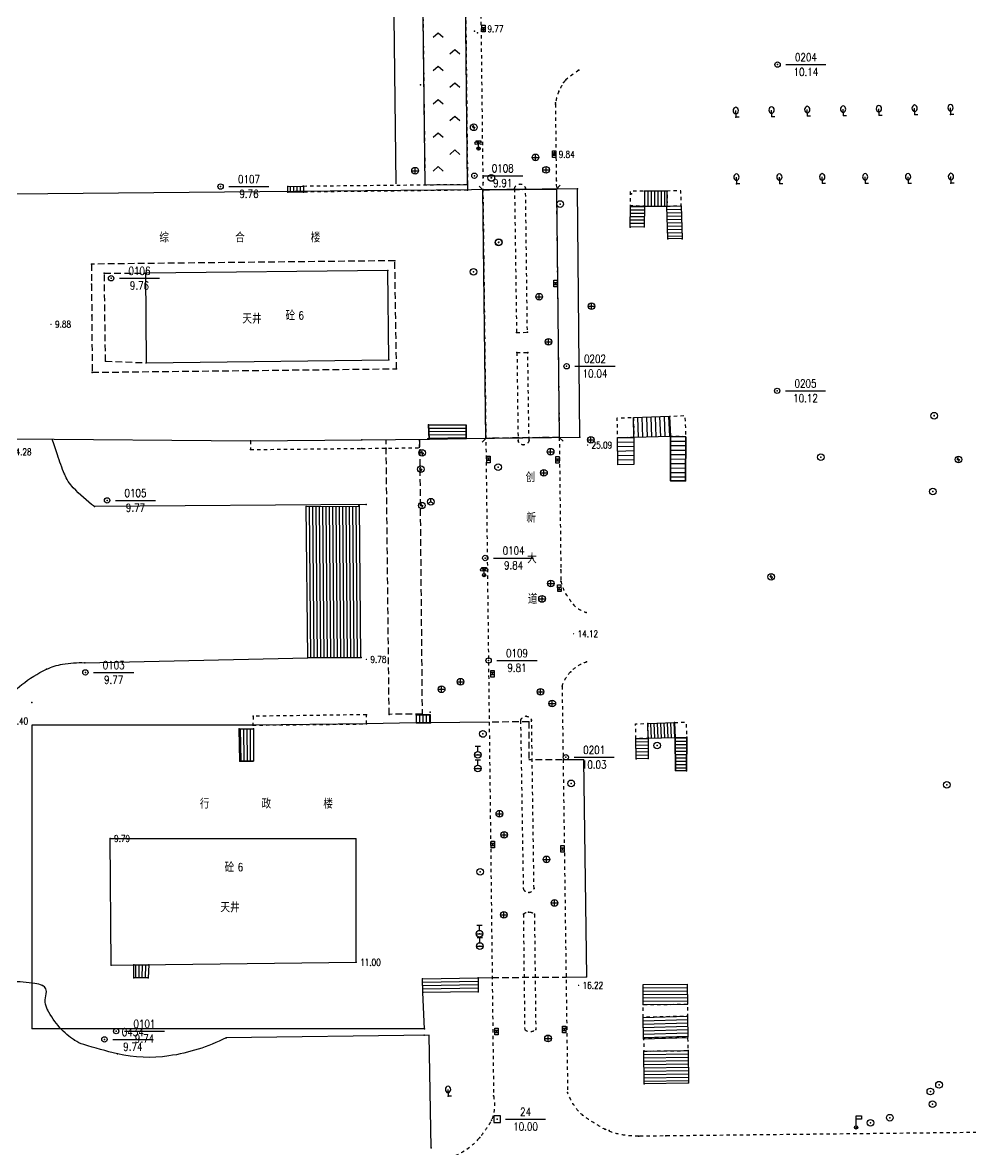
# Model space of a CAD drawing. Extents: x 940 to 2162, y 608 to 1562.
# Drawn here: x 1408 to 1550, y 716.1 to 885.1 of the extents above; entities that cross this region are included whole.
import ezdxf
from ezdxf.enums import TextEntityAlignment as Align

# ---------------------------------------------------------------- set-up
doc = ezdxf.new("R2010")
doc.units = 0
doc.header["$LTSCALE"] = 0.5
doc.header["$PDSIZE"] = 0.2
doc.linetypes.add('X5', pattern=[3, 2, -1])
doc.linetypes.add('X6', pattern=[2, 1, -1])
doc.layers.get('0').update_dxf_attribs({"linetype": 'CONTINUOUS'})
doc.layers.add('ASSIST', color=7, linetype='CONTINUOUS', plot=False)
for name, color, linetype in [('DLDW', 11, 'CONTINUOUS'), ('DLSS', 4, 'CONTINUOUS'), ('GCD', 1, 'CONTINUOUS'), ('GXYZ', 2, 'CONTINUOUS'), ('JMD', 6, 'CONTINUOUS'), ('KZD', 1, 'CONTINUOUS'), ('SXSS', 5, 'CONTINUOUS'), ('ZBTZ', 3, 'CONTINUOUS'), ('ZDH', 1, 'CONTINUOUS')]:
    doc.layers.add(name, color=color, linetype=linetype)
doc.styles.add('HZ', font='rs.shx', dxfattribs={"width": 0.8, "bigfont": 'hztxt.shx'})
doc.linetypes.add('444', pattern='A,4.5,[145,AAA.SHX,S=1,R=0,X=0,Y=1],4.5,-0.5,[146,AAA.SHX,S=1,R=0,X=0,Y=0],-0.5', length=10)

# ---------------------------------------------------------------- blocks, each defined once
blk = doc.blocks.new('gc117')
blk.add_circle((0, 0), 0.8)
blk.add_point((0, 0))
blk = doc.blocks.new('gc043')
for p, q in [((-1, 0), (1, 0)), ((0, -1), (0, 1))]:
    blk.add_line(p, q)
blk.add_circle((0, 0), 1)
blk = doc.blocks.new('gc188')
blk.add_circle((0, 0), 1)
blk = doc.blocks.new('gc041')
for p, q in [((-1, 0.5), (1, 0.5)), ((-1, -0.5), (-1, 0.5)), ((-0.33, 0.5), (-0.33, -0.5)), ((0.33, 0.5), (0.33, -0.5)), ((1, 0.5), (1, -0.5)), ((1, -0.5), (-1, -0.5))]:
    blk.add_line(p, q)
blk = doc.blocks.new('gc050')
for p, q in [((-0.35, 0), (0.05, 0.69)), ((-0.35, 0), (0.35, 0)), ((0.35, 0), (-0.06, -0.69))]:
    blk.add_line(p, q)
blk.add_circle((0, 0), 1)
blk = doc.blocks.new('gc048')
for q in [(-0.87, -0.5), (0, 1), (0.87, -0.5)]:
    blk.add_line((0, 0), q)
blk.add_circle((0, 0), 1)
blk = doc.blocks.new('gc097')
for p, q in [((-0.7, 2), (-0.7, 2.3)), ((-0.7, 2.3), (0.7, 2.3)), ((0, 0.5), (0, 2.3)), ((0.7, 2.3), (0.7, 2))]:
    blk.add_line(p, q)
for centre, radius in [((-0.7, 1.6), 0.4), ((0, 0), 0.5), ((0.73, 1.6), 0.4)]:
    blk.add_circle(centre, radius)
blk = doc.blocks.new('gc133')
for p, q in [((-1, 0), (1, 0)), ((-0.8, 2.6), (0.8, 2.6)), ((0, 1), (0, 2.6))]:
    blk.add_line(p, q)
blk.add_circle((0, 0), 1)
blk = doc.blocks.new('gc143')
for p, q in [((0, 1), (0, 2)), ((0, 1), (0, 0)), ((1, 0), (0, 0))]:
    blk.add_line(p, q)
for centre, start, end in [((0.225, 2), 102.68038, 257.31962), ((-0.225, 2), 282.68038, 77.31962)]:
    blk.add_arc(centre, 1.025, start, end)
blk = doc.blocks.new('gc098')
for p, q in [((0, 0.5), (0, 3.5)), ((0, 3.5), (1.6, 3.5)), ((1.6, 3.5), (1.6, 2.5)), ((1.6, 2.5), (0, 2.5))]:
    blk.add_line(p, q)
blk.add_circle((0, 0), 0.5)
blk = doc.blocks.new('gc115')
blk.add_lwpolyline([(-1, -1), (1, -1), (1, 1), (-1, 1)], close=True)
blk.add_point((0, 0))
blk = doc.blocks.new('GC200')
at = {"linetype": 'Continuous', "const_width": 0.2, "flags": 128}
blk.add_lwpolyline([(-0.1, 0, 1), (0.1, 0, 1)], format="xyb", close=True, dxfattribs=at)
blk = doc.blocks.new('gc211')
for p, q in [((0, 0), (-1.5, -1.32)), ((1.5, -1.32), (0, 0))]:
    blk.add_line(p, q)

msp = doc.modelspace()

# ---------------------------------------------------------------- linework, layer by layer
at = {"linetype": 'Continuous'}
for p, q in [((1468.83, 824.8, 10.98), (1468.93, 822.65, 9.8)), ((1468.83, 824.8, 10.98), (1474.46, 824.8, 4.26)), ((1474.46, 822.73, 9.79), (1474.46, 824.8, 3.97)), ((1442.13, 822.4, 9.79), (1458.8, 822.56, 11)), ((1468.93, 822.65, 9.8), (1474.46, 822.73, 9.79)), ((1468.93, 822.65), (1474.46, 822.73)), ((1450.49, 812.54, 8.3), (1450.49, 812.54, 8.3)), ((1466.97, 781.33, 11.02), (1466.97, 780.09, 2.63)), ((1466.97, 781.33, 11.02), (1469.1, 781.33, 1.25)), ((1469.1, 780.09, 9.83), (1469.1, 781.33, 0.86)), ((1440.42, 779.2, 9.81), (1442.57, 779.23, 10.98)), ((1440.42, 779.2, 9.81), (1440.53, 774.38, 9.81)), ((1442.57, 779.23, 10.98), (1442.57, 774.38, 5.16)), ((1469.1, 780.09, 9.83), (1466.97, 780.09, 1.54)), ((1440.53, 774.38, 9.81), (1442.57, 774.38, 7.02)), ((1501.04, 732.75), (1507.69, 732.93))]:
    msp.add_line(p, q, dxfattribs=at)
at = {"linetype": 'Continuous', "flags": 128}
for points, elevation in [([(1505.07, 823.02), (1505.09, 816.41), (1507.32, 816.4), (1507.36, 823.01)], 27.02), ([(1505.79, 777.87), (1505.81, 772.95), (1507.47, 772.93), (1507.5, 777.86)], 12.62)]:
    msp.add_lwpolyline(points, close=True, dxfattribs=dict(at, elevation=elevation))
at = {"linetype": 'Continuous'}
for p in [(1409.34, 783.15), (1471.74, 724.14)]:
    msp.add_point(p, dxfattribs=at)
at = {"layer": 'ASSIST', "linetype": 'Continuous'}
msp.add_line((1501, 737.86, 14.39), (1507.65, 737.93, 14.39), dxfattribs=at)
at = {"layer": 'ASSIST', "linetype": 'Continuous', "flags": 128}
for points in [[(1447.71, 860.53), (1450.05, 860.59), (1450.07, 859.68), (1447.72, 859.66)], [(1476.96, 860.03), (1487.97, 860.14), (1488.41, 822.91), (1477.4, 822.76)], [(1504.59, 859.84), (1501.16, 859.84), (1501.16, 857.58), (1504.58, 857.58)], [(1501.16, 857.58), (1501.14, 854.45), (1499.04, 854.44), (1499.06, 857.62)], [(1504.67, 852.66), (1504.54, 857.58), (1506.69, 857.64), (1506.83, 852.72)], [(1468.93, 822.65), (1468.83, 824.8), (1474.46, 824.8), (1474.46, 822.73)], [(1450.49, 812.54), (1458.4, 812.61), (1458.62, 789.92), (1450.71, 789.84)], [(1469.1, 781.33), (1466.97, 781.33), (1466.97, 780.09), (1469.1, 780.09)], [(1440.42, 779.2), (1442.57, 779.23), (1442.57, 774.38), (1440.53, 774.38)], [(1505.79, 777.87), (1501.71, 777.77), (1501.66, 780), (1505.69, 780.15)], [(1501.71, 777.77), (1501.71, 774.76), (1499.93, 774.73), (1499.89, 777.74)], [(1505.81, 772.95), (1505.79, 777.87), (1507.5, 777.86), (1507.47, 772.93)], [(1424.64, 743.81), (1426.9, 743.85), (1426.8, 741.89), (1424.65, 741.9)], [(1467.97, 739.68), (1467.89, 741.72), (1476.24, 741.9), (1476.27, 739.8)], [(1501.13, 725.99), (1501.08, 730.89), (1507.73, 730.97), (1507.78, 726.06)]]:
    msp.add_lwpolyline(points, close=True, dxfattribs=at)
at = {"layer": 'ASSIST', "linetype": 'Continuous', "elevation": 10.09, "flags": 128}
for points in [[(1505.07, 823.02), (1499.6, 822.89), (1499.52, 825.88), (1504.93, 826.08)], [(1499.6, 822.89), (1499.6, 818.85), (1497.2, 818.8), (1497.15, 822.84)], [(1505.09, 816.41), (1505.07, 823.02), (1507.36, 823.01), (1507.32, 816.4)]]:
    msp.add_lwpolyline(points, close=True, dxfattribs=at)
at = {"layer": 'DLSS', "linetype": 'X6'}
for p, q in [((1487.82, 872.87, 9.86), (1488.64, 803.06, 9.85)), ((1450.05, 860.59), (1474.67, 860.84, 11.01)), ((1474.67, 860.84, 11.01), (1474.67, 859.97, 11)), ((1474.67, 859.97, 11), (1450.07, 859.68)), ((1442.13, 822.4, 9.79), (1442.12, 821.08, 9.8)), ((1442.12, 821.08, 9.8), (1458.81, 821.25, 11)), ((1458.81, 821.25, 11), (1467.48, 821.34, 10.98)), ((1467.48, 821.34, 10.98), (1467.47, 822.64, 11)), ((1488.83, 785.59, 9.87), (1489.66, 724.67, 10.01)), ((1442.54, 781.09, 9.83), (1442.49, 779.76, 9.82)), ((1459.5, 781.33, 10.99), (1442.54, 781.09, 9.83)), ((1459.51, 779.94, 11), (1459.5, 781.33, 10.99)), ((1442.49, 779.76, 9.82), (1459.51, 779.94, 11))]:
    msp.add_line(p, q, dxfattribs=at)
at = {"layer": 'DLSS', "linetype": 'X6', "flags": 128}
for points in [[(1473.13, 1186.17), (1478.56, 724.18)], [(1471.24, 1185.4), (1474.67, 860.01)], [(1466.93, 973.83), (1468.28, 860.94)], [(1481.7, 860.17), (1482, 838.61)], [(1482, 838.61), (1483.63, 838.66), (1483.36, 860.2)], [(1501.16, 859.84), (1501.16, 857.58), (1499.06, 857.62), (1499.1, 859.88), (1501.16, 859.84)], [(1504.54, 857.58), (1506.69, 857.64), (1506.63, 859.89), (1504.59, 859.84), (1504.54, 857.58)], [(1482.06, 835.61), (1483.68, 835.62)], [(1482.06, 835.61), (1482.23, 822.46)], [(1483.88, 822.49), (1483.68, 835.62)], [(1499.52, 825.88), (1499.6, 822.89), (1497.15, 822.84), (1497.09, 825.83), (1499.52, 825.88)], [(1507.36, 823.01), (1505.07, 823.02), (1504.93, 826.08), (1507.23, 826.18), (1507.36, 823.01)], [(1482.6, 780.44), (1483.01, 755.23)], [(1484.62, 755.26), (1484.26, 780.47)], [(1501.66, 780), (1501.71, 777.77), (1499.89, 777.74), (1499.84, 779.97), (1501.66, 780)], [(1507.5, 777.86), (1505.79, 777.87), (1505.69, 780.15), (1507.4, 780.22), (1507.5, 777.86)], [(1483.02, 751.43), (1483.22, 734.13)], [(1484.68, 751.41), (1484.88, 734.15)], [(1571.96, 718.92), (1504.37, 718.17), (1500.28, 718.13)]]:
    msp.add_lwpolyline(points, dxfattribs=at)
for points, elevation in [([(1491.32, 877.94), (1489.37, 876.53)], 10.03), ([(1488.64, 803.06), (1488.65, 801.37)], 9.85)]:
    msp.add_lwpolyline(points, dxfattribs=dict(at, elevation=elevation))
for points in [[(1489.37, 876.53, 0.0329), (1488.8, 875.69, 0.0329), (1488.35, 874.79, 0.032645), (1488.02, 873.85, 0.032645), (1487.82, 872.87)], [(1481.7, 860.17, -0.193694), (1482.01, 860.71, -0.193694), (1482.61, 860.89, -0.164014), (1483.1, 860.67, -0.164014), (1483.36, 860.2)], [(1483.88, 822.49, -0.193694), (1483.57, 821.94, -0.193694), (1482.97, 821.77, -0.164014), (1482.48, 821.99, -0.164014), (1482.23, 822.46)], [(1488.65, 801.37, 0.033603), (1489.04, 800.15, 0.046736), (1489.46, 799.33, 0.015016), (1489.99, 798.53, 0.016198), (1490.53, 797.83, 0.082961), (1491.21, 797.24, 0.054648), (1492.45, 796.65)], [(1488.83, 785.59, -0.056732), (1489.35, 786.75, -0.056732), (1490.12, 787.77, -0.06275), (1491.21, 788.66, -0.06275), (1492.49, 789.25)], [(1482.6, 780.44, -0.163737), (1482.9, 780.9, -0.163737), (1483.42, 781.09, -0.163737), (1483.94, 780.92, -0.163737), (1484.26, 780.47)], [(1483.01, 755.23, 0.153036), (1483.33, 754.83, 0.153036), (1483.82, 754.68, 0.153036), (1484.31, 754.85, 0.153036), (1484.62, 755.26)], [(1483.02, 751.43, -0.086764), (1483.39, 751.65, -0.086764), (1483.81, 751.74, -0.096747), (1484.28, 751.66, -0.096747), (1484.68, 751.41)], [(1483.22, 734.13, 0.086764), (1483.59, 733.9, 0.086764), (1484.01, 733.82, 0.096747), (1484.47, 733.9, 0.096747), (1484.88, 734.15)], [(1478.56, 724.18, -0.069208), (1478.66, 722.07, -0.09126), (1478.23, 720.52, -0.036322), (1477.7, 719.6, -0.019054), (1476.49, 717.96, -0.106695), (1473.49, 715.52, -0.091657), (1469.18, 714.24)], [(1500.28, 718.13, -0.050934), (1497.32, 718.44, -0.069069), (1495.25, 719.18, -0.021121), (1493.34, 720.29, -0.026343), (1491.9, 721.31, -0.077013), (1490.78, 722.52, -0.052026), (1489.65, 724.66)]]:
    msp.add_lwpolyline(points, format="xyb", dxfattribs=at)
for points in [[(1500.96, 735.95), (1501, 737.86), (1507.65, 737.93), (1507.6, 736.13)], [(1501.08, 730.89), (1507.73, 730.97), (1507.69, 732.93), (1501.04, 732.75)]]:
    msp.add_lwpolyline(points, close=True, dxfattribs=at)
at = {"layer": 'JMD', "linetype": 'Continuous'}
for p, q in [((1447.71, 860.53), (1450.05, 860.59)), ((1448.05, 860.54), (1448.07, 859.66)), ((1448.55, 860.55), (1448.57, 859.67)), ((1449.05, 860.56), (1449.07, 859.67)), ((1449.55, 860.57), (1449.57, 859.68)), ((1450.05, 860.59), (1450.07, 859.68)), ((1476.96, 860.03), (1476.39, 860.59)), ((1487.97, 860.14), (1488.53, 860.71)), ((1450.07, 859.68), (1447.72, 859.66)), ((1504.59, 859.84), (1501.16, 859.84)), ((1501.16, 859.84), (1501.16, 857.58)), ((1501.66, 859.84), (1501.66, 857.58)), ((1502.16, 859.84), (1502.16, 857.58)), ((1502.66, 859.84), (1502.66, 857.58)), ((1503.16, 859.84), (1503.16, 857.58)), ((1503.66, 859.84), (1503.66, 857.58)), ((1504.16, 859.84), (1504.16, 857.58)), ((1499.04, 854.44), (1499.06, 857.62)), ((1501.16, 857.45), (1499.06, 857.49)), ((1501.15, 856.95), (1499.06, 856.98)), ((1501.16, 857.58), (1501.14, 854.45)), ((1501.16, 857.58), (1504.58, 857.58)), ((1504.54, 857.58), (1506.69, 857.64)), ((1504.67, 852.66), (1504.54, 857.58)), ((1504.55, 857.08), (1506.7, 857.14)), ((1504.56, 856.58), (1506.72, 856.64)), ((1506.69, 857.64), (1506.83, 852.72)), ((1501.15, 854.95), (1499.04, 854.95)), ((1501.15, 856.45), (1499.05, 856.47)), ((1501.15, 855.95), (1499.05, 855.96)), ((1501.15, 855.45), (1499.05, 855.46)), ((1504.58, 856.08), (1506.73, 856.14)), ((1504.59, 855.58), (1506.75, 855.64)), ((1504.61, 855.08), (1506.76, 855.14)), ((1501.14, 854.45), (1499.04, 854.44)), ((1504.62, 854.58), (1506.77, 854.64)), ((1504.63, 854.08), (1506.79, 854.14)), ((1504.65, 853.58), (1506.8, 853.64)), ((1504.66, 853.08), (1506.82, 853.14)), ((1462.71, 847.93, 10.99), (1426.38, 847.5, 9.79)), ((1426.38, 847.5, 9.33), (1426.51, 834.1, 9.77)), ((1462.85, 834.55, 10.98), (1462.71, 847.93, 10.99)), ((1426.51, 834.1, 9.77), (1462.85, 834.55, 10.98)), ((1468.93, 822.65), (1468.83, 824.8)), ((1468.83, 824.8), (1474.46, 824.8)), ((1474.46, 824.8), (1474.46, 822.73)), ((1499.6, 822.89, 10.09), (1499.52, 825.88, 10.09)), ((1500.27, 822.91, 10.09), (1500.19, 825.91, 10.09)), ((1500.94, 822.92, 10.09), (1500.85, 825.93, 10.09)), ((1501.61, 822.94, 10.09), (1501.51, 825.96, 10.09)), ((1502.28, 822.96, 10.09), (1502.18, 825.98, 10.09)), ((1502.95, 822.97, 10.09), (1502.84, 826, 10.09)), ((1503.62, 822.99, 10.09), (1503.5, 826.03, 10.09)), ((1504.29, 823, 10.09), (1504.17, 826.05, 10.09)), ((1504.96, 823.02, 10.09), (1504.83, 826.08, 10.09)), ((1468.86, 824.3), (1474.46, 824.31)), ((1468.88, 823.8), (1474.46, 823.83)), ((1468.9, 823.3), (1474.46, 823.35)), ((1468.93, 822.8), (1474.46, 822.87)), ((1488.41, 822.91), (1488.98, 822.35)), ((1499.6, 822.88, 10.09), (1497.15, 822.83, 10.09)), ((1497.2, 818.8, 10.09), (1497.15, 822.84, 10.09)), ((1505.07, 823.02, 10.09), (1499.6, 822.89, 10.09)), ((1499.6, 822.89, 10.09), (1499.6, 818.85, 10.09)), ((1505.09, 816.41, 10.09), (1505.07, 823.02, 10.09)), ((1505.07, 823.02, 10.09), (1507.36, 823.01, 10.09)), ((1507.36, 823.01, 10.09), (1507.32, 816.4, 10.09)), ((1477.4, 822.76), (1476.84, 822.19)), ((1499.6, 822.21, 10.09), (1497.16, 822.16, 10.09)), ((1499.6, 821.54, 10.09), (1497.17, 821.49, 10.09)), ((1505.07, 822.35, 10.09), (1507.36, 822.34, 10.09)), ((1505.07, 821.68, 10.09), (1507.36, 821.67, 10.09)), ((1499.6, 820.87, 10.09), (1497.17, 820.81, 10.09)), ((1499.6, 820.19, 10.09), (1497.18, 820.14, 10.09)), ((1499.6, 819.52, 10.09), (1497.19, 819.47, 10.09)), ((1505.07, 821.01, 10.09), (1507.35, 820.99, 10.09)), ((1505.08, 820.34, 10.09), (1507.35, 820.32, 10.09)), ((1505.08, 819.67, 10.09), (1507.34, 819.65, 10.09)), ((1505.08, 819, 10.09), (1507.34, 818.98, 10.09)), ((1505.08, 818.32, 10.09), (1507.34, 818.31, 10.09)), ((1505.09, 817.65, 10.09), (1507.33, 817.64, 10.09)), ((1505.09, 816.98, 10.09), (1507.33, 816.97, 10.09)), ((1450.49, 812.54), (1458.4, 812.61)), ((1450.9, 812.54), (1451.12, 789.85)), ((1451.4, 812.54), (1451.62, 789.85)), ((1451.9, 812.55), (1452.12, 789.86)), ((1452.4, 812.55), (1452.62, 789.86)), ((1452.9, 812.56), (1453.12, 789.87)), ((1453.4, 812.56), (1453.62, 789.87)), ((1453.9, 812.57), (1454.12, 789.88)), ((1454.4, 812.57), (1454.62, 789.88)), ((1454.9, 812.58), (1455.12, 789.89)), ((1455.4, 812.58), (1455.62, 789.89)), ((1455.9, 812.59), (1456.12, 789.9)), ((1456.4, 812.59), (1456.62, 789.9)), ((1456.9, 812.6), (1457.12, 789.91)), ((1457.4, 812.6), (1457.62, 789.91)), ((1457.9, 812.61), (1458.12, 789.92)), ((1458.4, 812.61), (1458.62, 789.92)), ((1458.62, 789.92), (1450.71, 789.84)), ((1469.1, 781.33), (1466.97, 781.33)), ((1466.97, 781.33), (1466.97, 780.09)), ((1467.47, 781.33), (1467.47, 780.09)), ((1467.97, 781.33), (1467.97, 780.09)), ((1468.47, 781.33), (1468.47, 780.09)), ((1468.97, 781.33), (1468.97, 780.09)), ((1440.42, 779.2), (1442.57, 779.23)), ((1440.57, 779.2), (1440.67, 774.38)), ((1441.07, 779.21), (1441.15, 774.38)), ((1441.57, 779.22), (1441.62, 774.38)), ((1442.07, 779.22), (1442.1, 774.38)), ((1442.57, 779.23), (1442.57, 774.38)), ((1466.97, 780.09), (1469.1, 780.09)), ((1501.66, 780), (1505.69, 780.15)), ((1501.71, 777.77), (1501.66, 780)), ((1502.21, 777.78), (1502.15, 780.02)), ((1502.71, 777.8), (1502.65, 780.04)), ((1503.21, 777.81), (1503.14, 780.06)), ((1503.71, 777.82), (1503.64, 780.08)), ((1504.21, 777.83), (1504.13, 780.09)), ((1504.71, 777.84), (1504.62, 780.11)), ((1505.21, 777.86), (1505.12, 780.13)), ((1505.71, 777.87), (1505.61, 780.15)), ((1501.71, 777.76), (1499.89, 777.73)), ((1499.93, 774.73), (1499.89, 777.74)), ((1501.71, 777.26), (1499.9, 777.23)), ((1505.79, 777.87), (1501.71, 777.77)), ((1501.71, 777.77), (1501.71, 774.76)), ((1505.81, 772.95), (1505.79, 777.87)), ((1505.79, 777.87), (1507.5, 777.86)), ((1505.79, 777.37), (1507.5, 777.36)), ((1507.5, 777.86), (1507.47, 772.93)), ((1501.71, 776.76), (1499.9, 776.73)), ((1501.71, 776.26), (1499.91, 776.23)), ((1501.71, 775.76), (1499.91, 775.73)), ((1505.79, 776.87), (1507.49, 776.86)), ((1505.79, 776.37), (1507.49, 776.36)), ((1505.8, 775.87), (1507.49, 775.86)), ((1442.57, 774.38), (1440.53, 774.38)), ((1492.05, 774.58, 10.11), (1488.98, 774.58, 7.82)), ((1492.05, 774.58, 10.11), (1492.47, 742.03, 10.09)), ((1501.71, 775.26), (1499.92, 775.23)), ((1501.71, 774.76), (1499.93, 774.73)), ((1505.8, 775.37), (1507.49, 775.36)), ((1505.8, 774.87), (1507.48, 774.86)), ((1505.8, 774.37), (1507.48, 774.36)), ((1505.8, 773.87), (1507.48, 773.86)), ((1505.81, 773.37), (1507.47, 773.36)), ((1421.27, 743.8, 9.8), (1421.08, 762.76, 9.79)), ((1421.08, 762.76, 9.79), (1457.97, 762.76, 1.41)), ((1457.97, 744.2, 11), (1457.97, 762.76, 2.51)), ((1421.27, 743.8, 9.8), (1457.97, 744.2, 11)), ((1424.64, 743.81), (1426.9, 743.85)), ((1424.9, 743.81), (1424.9, 741.9)), ((1425.4, 743.82), (1425.37, 741.9)), ((1425.9, 743.83), (1425.85, 741.9)), ((1426.4, 743.84), (1426.33, 741.9)), ((1426.9, 743.85), (1426.8, 741.89)), ((1426.8, 741.89), (1424.65, 741.9)), ((1467.89, 741.72), (1476.24, 741.9)), ((1467.97, 739.68), (1467.89, 741.72)), ((1476.24, 741.9), (1476.27, 739.8)), ((1467.91, 741.22), (1476.25, 741.39)), ((1467.93, 740.72), (1476.26, 740.88)), ((1467.95, 740.22), (1476.26, 740.36)), ((1500.97, 740.86, 14.39), (1507.62, 740.93, 14.39)), ((1501, 737.86, 14.39), (1500.97, 740.86, 14.39)), ((1500.97, 740.36, 14.39), (1507.62, 740.43, 14.39)), ((1507.65, 737.93, 14.39), (1507.62, 740.93, 14.39)), ((1467.97, 739.72), (1476.27, 739.85)), ((1500.98, 739.86, 14.39), (1507.63, 739.93, 14.39)), ((1500.98, 739.36, 14.39), (1507.63, 739.43, 14.39)), ((1500.99, 738.86, 14.39), (1507.64, 738.93, 14.39)), ((1500.99, 738.36, 14.39), (1507.64, 738.43, 14.39)), ((1500.96, 735.95), (1507.6, 736.13)), ((1501.04, 732.75), (1500.96, 735.95)), ((1500.97, 735.45), (1507.62, 735.63)), ((1500.98, 734.95), (1507.63, 735.13)), ((1507.6, 736.13), (1507.69, 732.93)), ((1501, 734.45), (1507.64, 734.63)), ((1501.01, 733.95), (1507.66, 734.13)), ((1501.02, 733.45), (1507.67, 733.63)), ((1501.04, 732.95), (1507.68, 733.13)), ((1501.08, 730.89), (1507.73, 730.97)), ((1501.13, 725.99), (1501.08, 730.89)), ((1501.09, 730.4), (1507.73, 730.47)), ((1501.09, 729.9), (1507.74, 729.97)), ((1507.73, 730.97), (1507.78, 726.06)), ((1501.1, 729.4), (1507.74, 729.47)), ((1501.1, 728.9), (1507.75, 728.97)), ((1501.11, 728.4), (1507.76, 728.47)), ((1501.11, 727.9), (1507.76, 727.97)), ((1501.12, 727.4), (1507.77, 727.47)), ((1501.12, 726.9), (1507.77, 726.97)), ((1501.13, 726.4), (1507.78, 726.47))]:
    msp.add_line(p, q, dxfattribs=at)
at = {"layer": 'JMD', "linetype": 'X5'}
for p, q in [((1476.96, 860.03), (1487.97, 860.14)), ((1463.76, 849.39, 11), (1418.28, 848.88, 9.8)), ((1418.28, 848.88, 9.8), (1418.4, 832.66, 9.8)), ((1464.02, 833.19, 11), (1463.76, 849.39, 11)), ((1420.4, 834.31, 9.81), (1420.22, 847.52, 9.81)), ((1420.22, 847.52, 9.81), (1426.38, 847.5, 9.33)), ((1418.4, 832.66, 9.8), (1464.02, 833.19, 11)), ((1420.4, 834.31, 9.81), (1426.51, 834.1, 9.77)), ((1488.41, 822.91), (1477.4, 822.76)), ((1462.91, 781.38, 10.98), (1462.45, 822.6, 11.11)), ((1467.47, 822.64, 11), (1467.85, 781.41, 10.59)), ((1467.85, 781.41, 10.59), (1462.91, 781.38, 10.98)), ((1483.85, 780.27, 10.17), (1483.85, 774.58, 1.74)), ((1488.82, 774.58, 7.71), (1483.85, 774.58, 4.02)), ((1478.35, 741.92), (1489.43, 742))]:
    msp.add_line(p, q, dxfattribs=at)
at = {"layer": 'JMD', "linetype": 'Continuous', "flags": 128}
msp.add_lwpolyline([(1406.8, 822.7), (1442.13, 822.4), (1458.8, 822.56), (1468.93, 822.65), (1474.46, 822.73), (1491.51, 822.95), (1491.16, 860.17), (1406.46, 859.37)], close=True, dxfattribs=at)
at = {"layer": 'JMD', "linetype": '444'}
msp.add_lwpolyline([(1418.74, 812.55, -0.050044), (1415.57, 815.35, -0.087886), (1414.26, 817.38, -0.024662), (1413.2, 820.29, 0.014532), (1412.4, 822.65, 0.028423)], format="xyb", dxfattribs=at)
at = {"layer": 'JMD', "linetype": '444', "flags": 128}
for points in [[(1459.47, 812.85), (1418.74, 812.55)], [(1417.29, 789.12), (1450.71, 789.84), (1458.62, 789.92)], [(1468.91, 733.28), (1438.46, 732.88)], [(1469.19, 716.4), (1468.91, 733.28)]]:
    msp.add_lwpolyline(points, dxfattribs=at)
for points in [[(1404.46, 744.34, 0.069269), (1404.57, 745.26, 0.079063), (1404.44, 746.07, 0.312585), (1402.94, 747.18, -0.238359), (1400.88, 748.3, -0.148802), (1399.7, 752.02, -0.110706), (1400.78, 757.11, -0.095471), (1402.61, 759.68, 0.13644), (1403.76, 761.6, 0.05228), (1404.22, 764.44, 0.039359), (1404.14, 768.25, 0.072558), (1403.42, 771.16, -0.068812), (1402.63, 774.23, -0.101935), (1403.03, 778.72, -0.088582), (1405.37, 783.33, -0.066111), (1407.85, 785.84, -0.053533), (1411.55, 788.13, -0.069305), (1413.95, 788.9, -0.05225), (1417.29, 789.12)], [(1438.46, 732.88, -0.080634), (1429.9, 730.17, -0.09393), (1422.18, 730.49, -0.019283), (1417.13, 731.87, -0.066872), (1415.76, 732.52, -0.068333), (1413.57, 734.4, -0.060657), (1411.72, 737.07, -0.201782), (1411.52, 739.47, 0.386716), (1410.95, 740.73, 0.070586), (1409.83, 741.04, 0.022831), (1406.27, 741.33, 0.010588), (1405.25, 741.34, 0.010178), (1404.19, 741.31)]]:
    msp.add_lwpolyline(points, format="xyb", dxfattribs=at)
at = {"layer": 'JMD', "linetype": 'Continuous', "flags": 128}
for points, elevation in [([(1477.9, 780.2), (1469.1, 780.09), (1466.97, 780.09), (1459.51, 779.94), (1442.49, 779.76), (1409.34, 779.76)], 10.17), ([(1442.49, 779.76), (1409.34, 779.76), (1409.34, 741.72)], 9.82), ([(1409.34, 741.72), (1409.34, 734.25)], 9.82)]:
    msp.add_lwpolyline(points, dxfattribs=dict(at, elevation=elevation))
at = {"layer": 'JMD', "linetype": 'X5', "elevation": 10.17, "flags": 128}
msp.add_lwpolyline([(1483.85, 780.27), (1477.9, 780.2)], dxfattribs=at)
at = {"layer": 'JMD', "linetype": 'Continuous', "flags": 128}
for points in [[(1468.21, 734.25), (1467.97, 739.68), (1467.89, 741.72), (1476.24, 741.9), (1478.35, 741.92)], [(1489.43, 742), (1492.47, 742.03)], [(1468.21, 734.25), (1409.34, 734.25)]]:
    msp.add_lwpolyline(points, dxfattribs=at)
at = {"layer": 'KZD', "linetype": 'Continuous'}
for p, q in [((1522.37, 878.79), (1528.37, 878.79)), ((1476.93, 862.14), (1482.93, 862.14)), ((1438.9, 860.51), (1444.9, 860.51)), ((1422.49, 846.76), (1428.49, 846.76)), ((1490.76, 833.57), (1496.76, 833.57)), ((1522.31, 829.88), (1528.31, 829.88)), ((1421.89, 813.46), (1427.89, 813.46)), ((1421.89, 813.46), (1427.89, 813.46)), ((1478.56, 804.82), (1484.56, 804.82)), ((1479.07, 789.45), (1485.07, 789.45)), ((1418.62, 787.67), (1424.62, 787.67)), ((1490.64, 774.94), (1496.64, 774.94)), ((1423.24, 733.88), (1429.24, 733.88)), ((1421.49, 732.65), (1427.49, 732.65)), ((1480.35, 720.67), (1486.35, 720.67))]:
    msp.add_line(p, q, dxfattribs=at)
at = {"layer": 'SXSS', "linetype": 'Continuous', "elevation": 10.49, "flags": 128}
msp.add_lwpolyline([(1462.57, 973.83), (1463.92, 860.94)], dxfattribs=at)
at = {"layer": 'ZBTZ', "linetype": 'Continuous', "flags": 128}
msp.add_lwpolyline([(1472.82, 1034.41), (1442.27, 1034.04), (1442.04, 1031.4), (1438.98, 1031.77), (1437.74, 1013.42), (1453.13, 1001.72, -0.022782), (1456.12, 999.11, -0.047547), (1457.72, 997.26, -0.016371), (1460.93, 992.43, -0.022284), (1463.08, 988.56, -0.024157), (1464.8, 984.67, -0.01926), (1466.46, 979.81, -0.057749), (1466.9, 977.32, -0.025614), (1466.93, 973.83), (1468.28, 860.77), (1474.67, 860.84)], format="xyb", close=True, dxfattribs=at)
at = {"layer": 'ZDH', "linetype": 'Continuous'}
for p in [(1475.7, 883.79, 9.99), (1475.7, 883.79, 9.99), (1475.7, 883.79, 9.99), (1477.04, 884.15, 9.77), (1477.04, 884.15, 9.77), (1477.05, 883.86, 9.76), (1477.05, 883.86, 9.76), (1477.07, 884.2, 9.8), (1477.07, 884.2, 9.8), (1477.07, 884.2, 9.8), (1476.15, 883.56, 9.94), (1476.15, 883.56, 9.94), (1491.28, 877.95, 10.02), (1491.28, 877.95, 10.02), (1491.32, 877.94, 10.03), (1491.32, 877.94, 10.03), (1491.32, 877.94, 10.03), (1467.61, 875.77, 9.66), (1467.61, 875.77, 9.66), (1489.06, 876.12, 9.87), (1489.06, 876.12, 9.87), (1489.37, 876.53, 9.92), (1489.37, 876.53, 9.92), (1489.37, 876.53, 9.92), (1488.35, 874.79, 9.85), (1488.35, 874.79, 9.85), (1488.35, 874.79, 9.85), (1487.82, 872.87, 9.86), (1487.82, 872.87, 9.86), (1487.82, 872.87, 9.86), (1487.83, 873.07, 9.83), (1487.83, 873.07, 9.83), (1514.86, 870.89, 10.11), (1547.04, 871.32, 10.11), (1475.58, 869.39, 10), (1475.58, 869.39, 10), (1476.32, 866.2, 9.95), (1476.32, 866.2, 9.95), (1476.32, 866.2, 9.95), (1476.45, 866.08, 9.91), (1476.45, 866.08, 9.91), (1487.61, 865.33, 9.8), (1487.66, 865.39, 9.84), (1487.7, 865.64, 9.84), (1487.7, 865.64, 9.84), (1487.72, 865.34, 9.84), (1487.72, 865.34, 9.84), (1484.84, 864.95, 9.87), (1484.84, 864.95, 9.87), (1484.84, 864.89, 9.86), (1466.79, 862.89, 9.49), (1476.99, 861.87, 9.86), (1476.99, 861.87, 9.86), (1476.99, 861.87, 9.86), (1478.22, 861.8, 9.86), (1478.22, 861.8, 9.86), (1478.22, 861.8, 9.86), (1478.24, 861.81, 9.83), (1478.24, 861.81, 9.83), (1486.42, 863.01, 9.85), (1486.46, 863.02, 9.84), (1486.46, 863.02, 9.84), (1447.71, 860.53, 9.78), (1450.04, 860.59, 10.98), (1450.05, 860.59, 10.97), (1474.67, 860.84, 11.01), (1477.01, 861.1, 9.84), (1477.01, 861.1, 9.84), (1483.36, 860.2, 9.96), (1487.97, 861.35, 9.85), (1487.97, 861.35, 9.85), (1491.16, 860.17, 10.09), (1514.96, 860.92, 10.06), (1547.11, 861, 10.1), (1447.72, 859.66, 9.78), (1450.07, 859.68, 10.97), (1474.67, 859.97, 11), (1499.21, 859.44, 14.5), (1501.16, 859.84, 10.03), (1504.59, 859.84, 10.01), (1488.55, 857.89, 10), (1499.06, 857.62, 14.51), (1504.54, 857.58, 10.07), (1499.04, 854.44, 16.16), (1501.14, 854.45, 16.17), (1479.31, 852.14, 9.89), (1479.31, 852.14, 9.89), (1479.31, 852.14, 9.89), (1479.34, 852.16, 9.89), (1504.67, 852.66, 10.08), (1506.81, 852.67, 10.02), (1506.83, 852.68, 10.08), (1506.83, 852.66, 10.08), (1418.28, 848.88, 9.8), (1463.76, 849.39, 11), (1420.22, 847.52, 9.81), (1426.35, 847.51, 9.8), (1426.36, 847.49, 9.77), (1426.38, 847.5, 9.79), (1426.38, 847.5, 9.33), (1462.71, 847.93, 10.99), (1475.55, 847.73, 9.98), (1418.28, 845.87, 9.76), (1418.28, 845.87, 9.76), (1418.28, 845.87, 9.76), (1487.85, 845.97, 9.85), (1485.4, 844, 9.88), (1493.23, 842.59, 10.08), (1418.37, 841.11, 9.75), (1418.37, 841.11, 9.75), (1418.37, 841.11, 9.75), (1482, 838.61, 9.91), (1483.63, 838.66, 9.92), (1486.8, 837.23, 9.85), (1482.06, 835.61, 9.93), (1483.68, 835.62, 9.91), (1420.4, 834.31, 9.81), (1426.51, 834.1, 9.77), (1462.85, 834.55, 10.98), (1464.02, 833.19, 11), (1418.4, 832.66, 9.8), (1418.4, 832.64, 9.8), (1468.83, 824.8, 10.98), (1544.57, 826.16, 10.1), (1544.58, 826.15, 10.1), (1491.51, 822.95, 10.11), (1442.13, 822.4, 9.79), (1458.8, 822.56, 11), (1458.81, 821.25, 11), (1462.46, 821.18, 11.1), (1467.48, 821.55, 10.99), (1468.73, 822.71, 11.16), (1468.93, 822.65, 9.8), (1474.46, 822.73, 9.79), (1482.23, 822.46, 9.97), (1482.23, 822.46, 9.97), (1482.97, 821.77, 9.96), (1482.97, 821.77, 9.96), (1483.88, 822.49, 9.95), (1483.88, 822.49, 9.95), (1493.15, 822.54, 10.08), (1442.12, 821.08, 9.8), (1467.86, 820.61, 9.79), (1467.86, 820.58, 9.79), (1477.79, 819.6, 9.86), (1487.11, 820.76, 9.88), (1487.11, 820.76, 9.88), (1488.13, 819.53, 9.83), (1488.13, 819.53, 9.83), (1527.61, 819.93, 10.07), (1548.23, 819.6, 10.1), (1467.65, 818.15, 9.8), (1479.23, 818.43, 9.88), (1414.26, 817.38, 9.77), (1414.26, 817.38, 9.77), (1486.11, 817.6, 9.88), (1486.11, 817.6, 9.88), (1505.09, 816.42, 10.08), (1507.32, 816.4, 10.09), (1544.4, 814.8, 10.07), (1459.47, 812.85, 9.75), (1459.47, 812.85, 9.75), (1467.8, 812.68, 9.79), (1469.16, 813.26, 9.8), (1418.74, 812.55, 9.76), (1418.74, 812.55, 9.76), (1450.49, 812.54, 8.3), (1458.39, 812.64, 9.75), (1458.4, 812.61, 9.75), (1458.41, 812.65, 9.73), (1488.64, 803.06, 9.85), (1488.64, 803.06, 9.85), (1477.13, 802.26, 9.81), (1487.14, 800.99, 9.86), (1487.14, 800.99, 9.86), (1488.65, 801.37, 9.85), (1488.65, 801.37, 9.85), (1520.17, 801.99, 10.08), (1488.41, 800.28, 9.84), (1488.41, 800.28, 9.84), (1489.46, 799.33, 9.84), (1489.46, 799.33, 9.84), (1485.82, 798.68, 9.84), (1485.85, 798.73, 9.88), (1485.85, 798.73, 9.88), (1490.53, 797.83, 9.95), (1490.53, 797.83, 9.95), (1492.45, 796.65, 10.08), (1492.45, 796.65, 10.08), (1417.29, 789.12, 9.76), (1458.7, 789.92, 9.75), (1492.49, 789.25, 10.1), (1492.49, 789.25, 10.1), (1411.55, 788.13, 9.76), (1478.4, 787.47, 9.87), (1490.12, 787.77, 9.88), (1490.12, 787.77, 9.88), (1473.6, 786.27, 9.81), (1470.77, 785.14, 9.82), (1485.6, 784.75, 9.88), (1485.65, 784.78, 9.9), (1485.65, 784.78, 9.9), (1488.83, 785.59, 9.87), (1488.83, 785.59, 9.87), (1487.36, 783, 9.86), (1487.36, 783, 9.86), (1442.54, 781.09, 9.83), (1459.5, 781.33, 10.99), (1462.91, 781.38, 10.98), (1466.97, 781.33, 11.02), (1467.85, 781.41, 10.59), (1469.07, 781.69, 9.84), (1483.42, 781.09, 9.98), (1483.42, 781.09, 9.98), (1440.42, 779.2, 9.81), (1442.49, 779.76, 9.82), (1442.57, 779.23, 10.98), (1459.51, 779.94, 11), (1469.1, 780.09, 9.83), (1483.85, 780.27, 10.17), (1484.26, 780.47, 9.96), (1484.26, 780.47, 9.96), (1501.66, 780, 10.16), (1501.66, 780, 10.16), (1505.69, 780.15, 10.19), (1505.69, 780.15, 10.19), (1476.97, 778.44, 9.98), (1499.89, 777.74, 10.15), (1499.89, 777.74, 10.15), (1501.71, 777.77, 10.16), (1501.71, 777.77, 10.16), (1505.79, 777.76, 12.62), (1505.79, 777.76, 12.62), (1507.5, 777.97, 12.62), (1507.5, 777.97, 12.62), (1503.08, 776.7, 10.16), (1503.08, 776.7, 10.16), (1440.53, 774.38, 9.81), (1476.21, 775.31, 10.02), (1476.21, 775.31, 10.02), (1492.05, 774.58, 10.11), (1499.93, 774.73, 10.15), (1499.93, 774.73, 10.15), (1501.71, 774.76, 10.16), (1501.71, 774.76, 10.16), (1476.19, 773.27, 10.03), (1476.19, 773.27, 10.03), (1505.81, 772.95, 10.16), (1505.81, 772.95, 10.16), (1507.47, 772.93, 10.16), (1507.47, 772.93, 10.16), (1490.18, 771.03, 10.03), (1490.18, 771.03, 10.03), (1546.49, 770.8, 10.13), (1479.43, 766.48, 9.87), (1421.08, 762.76, 9.79), (1480.14, 763.31, 9.88), (1478.46, 761.85, 9.87), (1488.88, 761.21, 9.86), (1488.88, 761.21, 9.86), (1486.49, 759.64, 9.89), (1486.49, 759.64, 9.89), (1476.55, 757.76, 10.04), (1476.55, 757.76, 10.04), (1484.62, 755.26, 9.95), (1484.62, 755.26, 9.95), (1483.82, 754.68, 9.96), (1483.82, 754.68, 9.96), (1487.68, 753.1, 9.86), (1487.68, 753.1, 9.86), (1480.1, 751.32, 9.89), (1483.02, 751.43, 9.94), (1483.02, 751.43, 9.94), (1483.81, 751.74, 9.96), (1483.81, 751.74, 9.96), (1484.68, 751.41, 9.96), (1484.68, 751.41, 9.96), (1476.46, 748.49, 10.04), (1476.46, 748.49, 10.04), (1476.5, 746.64, 10.04), (1476.5, 746.64, 10.04), (1421.27, 743.8, 9.8), (1421.27, 743.8, 9.8), (1424.64, 743.81, 9.81), (1424.64, 743.81, 9.81), (1426.9, 743.85, 10.99), (1426.9, 743.85, 10.99), (1457.97, 744.2, 11), (1457.97, 744.2, 11), (1424.65, 741.9, 9.82), (1424.65, 741.9, 9.82), (1426.8, 741.89, 11.1), (1426.8, 741.89, 11.1), (1467.89, 741.72, 11.15), (1476.24, 741.9, 11.16), (1492.47, 742.03, 10.09), (1410.95, 740.73, 9.77), (1467.97, 739.68, 9.98), (1476.27, 739.8, 9.97), (1411.72, 737.07, 9.76), (1501, 737.86, 14.39), (1500.96, 735.95, 14.38), (1468.14, 733.28, 9.91), (1468.21, 734.25, 9.95), (1479.01, 733.84, 9.9), (1484.88, 734.15, 10.02), (1484.88, 734.15, 10.02), (1489.16, 734.14, 9.92), (1415.76, 732.52, 9.75), (1438.46, 732.88, 9.77), (1486.69, 732.76, 9.96), (1486.72, 732.8, 9.99), (1486.72, 732.8, 9.99), (1501.04, 732.75, 12.73), (1422.18, 730.49, 9.71), (1501.08, 730.89, 12.74), (1507.73, 730.96, 12.73), (1501.13, 725.99, 10.2), (1507.79, 726.11, 10.2), (1544.02, 724.83, 10.11), (1545.32, 725.85, 10.12), (1478.56, 724.18, 9.98), (1478.56, 724.18, 9.98), (1478.56, 724.18, 9.98), (1489.65, 724.66, 9.98), (1489.66, 724.67, 10.01), (1489.66, 724.67, 10.01), (1544.36, 722.93, 10.1), (1478.23, 720.52, 9.99), (1478.23, 720.52, 9.99), (1478.23, 720.52, 9.99), (1491.9, 721.31, 10), (1535.06, 720.15, 10.11), (1537.95, 720.91, 10.11), (1495.25, 719.18, 10.06), (1495.9, 718.97, 10.09), (1495.9, 718.97, 10.09), (1500.28, 718.13, 10.03), (1500.31, 718.15, 10.06), (1500.31, 718.15, 10.06), (1504.37, 718.17, 10.02), (1532.89, 719.45, 16.39), (1469.19, 716.4, 10.11), (1476.49, 717.96, 10.06), (1476.49, 717.96, 10.06), (1476.49, 717.96, 10.06)]:
    msp.add_point(p, dxfattribs=at)

# ---------------------------------------------------------------- block references
at = {"layer": 'DLDW', "linetype": 'Continuous', "xscale": 0.5, "yscale": 0.5}
for name, p in [('gc097', (1476.32, 866.2, 9.95)), ('gc097', (1477.13, 802.26, 9.81)), ('gc098', (1532.89, 719.45, 16.39))]:
    msp.add_blockref(name, p, dxfattribs=at)
at = {"layer": 'GCD', "linetype": 'Continuous'}
ref = msp.add_blockref('GC200', (1477.04, 884.15, 9.77), dxfattribs=dict(at, xscale=0.5, yscale=0.5, zscale=0.5))
ref.add_attrib('height', '9.77', dxfattribs={"linetype": 'Continuous', "height": 1, "style": 'HZ', "width": 0.8}).set_placement((1477.64, 884.15, 9.77), align=Align.MIDDLE_LEFT)
ref = msp.add_blockref('GC200', (1487.72, 865.34, 9.84), dxfattribs=dict(at, xscale=0.5, yscale=0.5, zscale=0.5))
ref.add_attrib('height', '9.84', dxfattribs={"linetype": 'Continuous', "height": 1, "style": 'HZ', "width": 0.8}).set_placement((1488.32, 865.34, 9.84), align=Align.MIDDLE_LEFT)
ref = msp.add_blockref('GC200', (1412.23, 839.86, 9.88), dxfattribs=dict(at, xscale=0.5, yscale=0.5, zscale=0.5))
ref.add_attrib('height', '9.88', dxfattribs={"linetype": 'Continuous', "height": 1, "style": 'HZ', "width": 0.8}).set_placement((1412.83, 839.86, 9.88), align=Align.MIDDLE_LEFT)
ref = msp.add_blockref('GC200', (1405.63, 820.73, 24.28), dxfattribs=dict(at, xscale=0.5, yscale=0.5, zscale=0.5))
ref.add_attrib('height', '24.28', dxfattribs={"linetype": 'Continuous', "height": 1, "style": 'HZ', "width": 0.8}).set_placement((1406.23, 820.73, 24.28), align=Align.MIDDLE_LEFT)
ref = msp.add_blockref('GC200', (1492.65, 821.75, 25.09), dxfattribs=dict(at, xscale=0.5, yscale=0.5, zscale=0.5))
ref.add_attrib('height', '25.09', dxfattribs={"linetype": 'Continuous', "height": 1, "style": 'HZ', "width": 0.8}).set_placement((1493.25, 821.75, 25.09), align=Align.MIDDLE_LEFT)
ref = msp.add_blockref('GC200', (1490.54, 793.46, 14.12), dxfattribs=dict(at, xscale=0.5, yscale=0.5, zscale=0.5))
ref.add_attrib('height', '14.12', dxfattribs={"linetype": 'Continuous', "height": 1, "style": 'HZ', "width": 0.8}).set_placement((1491.14, 793.46, 14.12), align=Align.MIDDLE_LEFT)
ref = msp.add_blockref('GC200', (1459.5, 789.61, 9.78), dxfattribs=dict(at, xscale=0.5, yscale=0.5, zscale=0.5))
ref.add_attrib('height', '9.78', dxfattribs={"linetype": 'Continuous', "height": 1, "style": 'HZ', "width": 0.8}).set_placement((1460.1, 789.61, 9.78), align=Align.MIDDLE_LEFT)
ref = msp.add_blockref('GC200', (1405.12, 780.38, 15.4), dxfattribs=dict(at, xscale=0.5, yscale=0.5, zscale=0.5))
ref.add_attrib('height', '15.40', dxfattribs={"linetype": 'Continuous', "height": 1, "style": 'HZ', "width": 0.8}).set_placement((1405.72, 780.38, 15.4), align=Align.MIDDLE_LEFT)
ref = msp.add_blockref('GC200', (1421.08, 762.76, 9.79), dxfattribs=dict(at, xscale=0.5, yscale=0.5, zscale=0.5))
ref.add_attrib('height', '9.79', dxfattribs={"linetype": 'Continuous', "height": 1, "style": 'HZ', "width": 0.8}).set_placement((1421.68, 762.76, 9.79), align=Align.MIDDLE_LEFT)
ref = msp.add_blockref('GC200', (1457.97, 744.2, 11), dxfattribs=dict(at, xscale=0.5, yscale=0.5, zscale=0.5))
ref.add_attrib('height', '11.00', dxfattribs={"linetype": 'Continuous', "height": 1, "style": 'HZ', "width": 0.8}).set_placement((1458.57, 744.2, 11), align=Align.MIDDLE_LEFT)
ref = msp.add_blockref('GC200', (1491.3, 740.75, 16.22), dxfattribs=dict(at, xscale=0.5, yscale=0.5, zscale=0.5))
ref.add_attrib('height', '16.22', dxfattribs={"linetype": 'Continuous', "height": 1, "style": 'HZ', "width": 0.8}).set_placement((1491.9, 740.75, 16.22), align=Align.MIDDLE_LEFT)
at = {"layer": 'GXYZ', "linetype": 'Continuous', "yscale": 0.5, "zscale": 0.5}
for p, xscale, rotation in [((1477.07, 884.2, 9.8), 0.5, 90), ((1487.66, 865.39, 9.84), 0.5, 90), ((1487.85, 845.97, 9.85), 0.5, 90), ((1477.79, 819.6, 9.86), 0.5, 270), ((1488.13, 819.53, 9.83), 0.4999999999999999, 90.30482313208762), ((1488.41, 800.28, 9.84), 0.4999999999999999, 90.74180351830509), ((1478.4, 787.47, 9.87), 0.5, 270), ((1478.46, 761.85, 9.87), 0.5, 270), ((1488.88, 761.21, 9.86), 0.4999999999999999, 88.65841439709803), ((1479.01, 733.84, 9.9), 0.5, 90), ((1489.16, 734.14, 9.92), 0.5, 90)]:
    msp.add_blockref('gc041', p, dxfattribs=dict(at, xscale=xscale, rotation=rotation))
at = {"layer": 'GXYZ', "linetype": 'Continuous', "xscale": 0.5, "yscale": 0.5}
for name, p in [('gc050', (1475.58, 869.39, 10)), ('gc043', (1484.84, 864.89, 9.86)), ('gc043', (1466.79, 862.89, 9.49)), ('gc043', (1486.42, 863.01, 9.85)), ('gc188', (1478.22, 861.8, 9.86)), ('gc188', (1488.55, 857.89, 10)), ('gc188', (1479.31, 852.14, 9.89)), ('gc188', (1479.31, 852.14, 9.89)), ('gc188', (1479.34, 852.16, 9.89)), ('gc188', (1475.55, 847.73, 9.98)), ('gc043', (1485.4, 844, 9.88)), ('gc043', (1493.23, 842.59, 10.08)), ('gc043', (1486.8, 837.23, 9.85)), ('gc188', (1544.58, 826.15, 10.1)), ('gc043', (1493.15, 822.54, 10.08)), ('gc043', (1487.11, 820.76, 9.88)), ('gc050', (1467.86, 820.58, 9.79)), ('gc188', (1527.61, 819.93, 10.07)), ('gc050', (1548.23, 819.6, 10.1)), ('gc050', (1467.65, 818.15, 9.8)), ('gc188', (1479.23, 818.43, 9.88)), ('gc043', (1486.11, 817.6, 9.88)), ('gc188', (1544.4, 814.8, 10.07)), ('gc050', (1467.8, 812.68, 9.79)), ('gc048', (1469.16, 813.26, 9.8)), ('gc043', (1487.14, 800.99, 9.86)), ('gc050', (1520.17, 801.99, 10.08)), ('gc043', (1485.82, 798.68, 9.84)), ('gc043', (1473.6, 786.27, 9.81)), ('gc043', (1470.77, 785.14, 9.82)), ('gc043', (1485.6, 784.75, 9.88)), ('gc043', (1487.36, 783, 9.86)), ('gc188', (1476.97, 778.44, 9.98)), ('gc188', (1503.08, 776.7, 10.16)), ('gc133', (1476.21, 775.31, 10.02)), ('gc133', (1476.19, 773.27, 10.03)), ('gc188', (1490.18, 771.03, 10.03)), ('gc188', (1546.49, 770.8, 10.13)), ('gc043', (1479.43, 766.48, 9.87)), ('gc043', (1480.14, 763.31, 9.88)), ('gc043', (1486.49, 759.64, 9.89)), ('gc188', (1476.55, 757.76, 10.04)), ('gc043', (1487.68, 753.1, 9.86)), ('gc043', (1480.1, 751.32, 9.89)), ('gc133', (1476.46, 748.49, 10.04)), ('gc133', (1476.5, 746.64, 10.04)), ('gc043', (1486.72, 732.8, 9.99)), ('gc188', (1544.02, 724.83, 10.11)), ('gc188', (1545.32, 725.85, 10.12)), ('gc188', (1544.36, 722.93, 10.1)), ('gc188', (1535.06, 720.15, 10.11)), ('gc188', (1537.95, 720.91, 10.11))]:
    msp.add_blockref(name, p, dxfattribs=at)
at = {"layer": 'KZD', "linetype": 'Continuous', "xscale": 0.5, "yscale": 0.5}
for name, p in [('gc117', (1521.12, 878.79, 10.14)), ('gc117', (1475.68, 862.14, 9.91)), ('gc117', (1437.65, 860.51, 9.76)), ('gc117', (1421.24, 846.76, 9.76)), ('gc117', (1489.51, 833.57, 10.04)), ('gc117', (1521.06, 829.88, 10.12)), ('gc117', (1420.64, 813.46, 9.77)), ('gc117', (1420.64, 813.46, 9.77)), ('gc117', (1477.31, 804.82, 9.84)), ('gc117', (1477.82, 789.45, 9.81)), ('gc117', (1417.38, 787.67, 9.77)), ('gc117', (1489.39, 774.94, 10.03)), ('gc117', (1421.99, 733.88, 9.74)), ('gc117', (1420.24, 732.65, 9.74)), ('gc115', (1479.1, 720.67, 10))]:
    msp.add_blockref(name, p, dxfattribs=at)
at = {"layer": 'ZBTZ', "linetype": 'Continuous', "xscale": 0.5, "yscale": 0.5}
for name, p in [('gc211', (1470.24, 883.5)), ('gc211', (1472.74, 881)), ('gc211', (1470.24, 878.5)), ('gc211', (1472.74, 876)), ('gc211', (1470.24, 873.5)), ('gc143', (1514.86, 870.89, 10.11)), ('gc143', (1520.22, 870.97, 10.11)), ('gc143', (1525.58, 871.04, 10.11)), ('gc143', (1530.95, 871.11, 10.11)), ('gc143', (1536.31, 871.18, 10.11)), ('gc143', (1541.67, 871.25, 10.11)), ('gc143', (1547.04, 871.32, 10.11)), ('gc211', (1472.74, 871)), ('gc211', (1470.24, 868.5)), ('gc211', (1472.74, 866)), ('gc211', (1470.24, 863.5)), ('gc143', (1514.96, 860.92, 10.06)), ('gc143', (1521.39, 860.93, 10.06)), ('gc143', (1527.82, 860.95, 10.06)), ('gc143', (1534.25, 860.97, 10.06)), ('gc143', (1540.68, 860.99, 10.06)), ('gc143', (1547.11, 861, 10.1)), ('gc143', (1471.74, 724.14))]:
    msp.add_blockref(name, p, dxfattribs=at)

# ---------------------------------------------------------------- texts
at = {"layer": 'DLSS', "linetype": 'Continuous', "style": 'HZ', "width": 0.8}
for s, p in [('创', (1483.35, 816.19)), ('新', (1483.47, 810.11)), ('大', (1483.59, 804.03)), ('道', (1483.71, 797.95))]:
    msp.add_text(s, height=1.5, dxfattribs=at).set_placement(p)
at = {"layer": 'JMD', "linetype": 'Continuous', "style": 'HZ', "width": 0.8}
for s, p in [('综', (1428.47, 852.13)), ('合', (1439.82, 852.13)), ('楼', (1451.16, 852.13)), ('行', (1434.54, 767.25)), ('政', (1443.79, 767.25)), ('楼', (1453.04, 767.25))]:
    msp.add_text(s, height=1.5, dxfattribs=at).set_placement(p)
for p in [(1442.35, 840.78), (1439.06, 752.52)]:
    msp.add_text('天井', height=1.5, dxfattribs=at).set_placement(p, align=Align.MIDDLE)
for p in [(1448.83, 841.19), (1439.7, 758.48)]:
    msp.add_text('砼', height=1.5, dxfattribs=at).set_placement(p, align=Align.MIDDLE_RIGHT)
for p in [(1449.33, 841.19), (1440.2, 758.48)]:
    msp.add_text('6', height=1.2, dxfattribs=at).set_placement(p, align=Align.MIDDLE_LEFT)
at = {"layer": 'KZD', "linetype": 'Continuous', "style": 'HZ', "width": 0.8}
for s, p in [('0204', (1525.37, 879.89)), ('10.14', (1525.37, 877.69)), ('0108', (1479.93, 863.24)), ('0107', (1441.9, 861.61)), ('9.76', (1441.9, 859.41)), ('9.91', (1479.93, 861.04)), ('0106', (1425.49, 847.86)), ('9.76', (1425.49, 845.66)), ('0202', (1493.76, 834.67)), ('10.04', (1493.76, 832.47)), ('0205', (1525.31, 830.98)), ('10.12', (1525.31, 828.78)), ('0105', (1424.89, 814.56)), ('0105', (1424.89, 814.56)), ('9.77', (1424.89, 812.36)), ('9.77', (1424.89, 812.36)), ('0104', (1481.56, 805.92)), ('9.84', (1481.56, 803.72)), ('0109', (1482.07, 790.55)), ('0103', (1421.62, 788.77)), ('9.81', (1482.07, 788.35)), ('9.77', (1421.62, 786.57)), ('0201', (1493.64, 776.04)), ('10.03', (1493.64, 773.84)), ('0101', (1426.24, 734.98)), ('0434', (1424.49, 733.75)), ('9.74', (1426.24, 732.78)), ('9.74', (1424.49, 731.55)), ('24', (1483.35, 721.77)), ('10.00', (1483.35, 719.57))]:
    msp.add_text(s, height=1.2, dxfattribs=at).set_placement(p, align=Align.MIDDLE)

doc.saveas('drawing.dxf')
